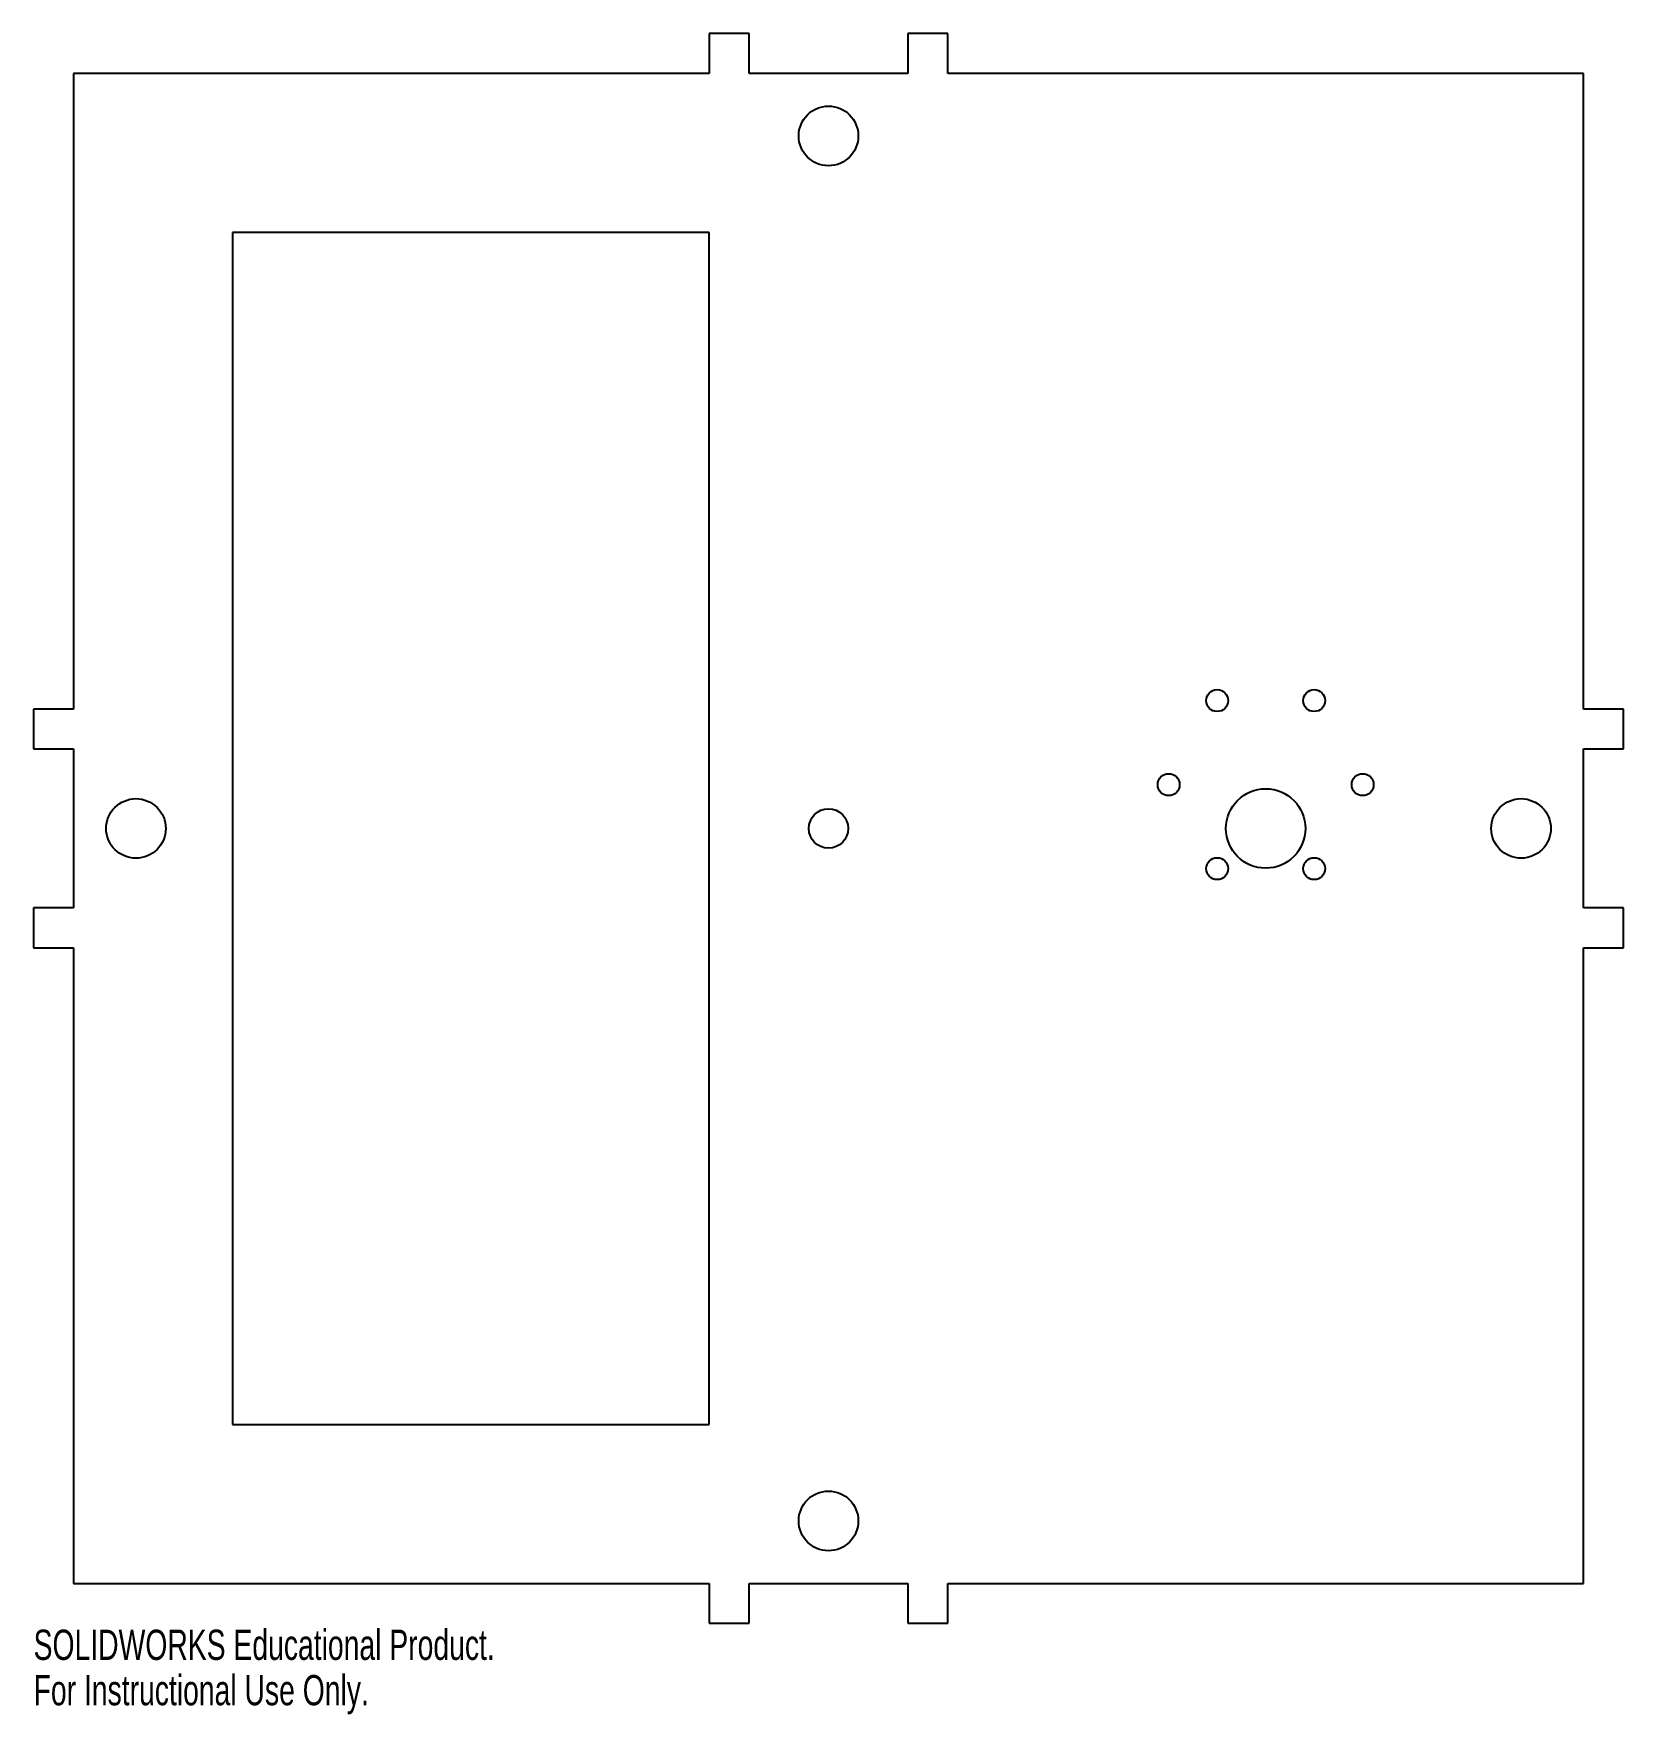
# Model space of a CAD drawing. Header units: millimetres. Extents: x -127 to 127, y -141 to 127.
import ezdxf

# ---------------------------------------------------------------- set-up
doc = ezdxf.new("R2010")
doc.units = ezdxf.units.MM
doc.styles.add('SLDTEXTSTYLE0', font='TXT', dxfattribs={"width": 0.7})

msp = doc.modelspace()

# ---------------------------------------------------------------- linework, layer by layer
at = {"color": 7, "linetype": 'Continuous', "lineweight": 25}
for p, q in [((-12.7, 127.2), (-19.05, 127.2)), ((-19.05, 127.2), (-19.05, 120.85)), ((-12.7, 120.85), (-12.7, 127.2)), ((19.05, 127.2), (12.7, 127.2)), ((12.7, 127.2), (12.7, 120.85)), ((19.05, 120.85), (19.05, 127.2)), ((-19.05, 120.85), (-120.65, 120.85)), ((-120.65, 120.85), (-120.65, 19.25)), ((12.7, 120.85), (-12.7, 120.85)), ((120.65, 120.85), (19.05, 120.85)), ((120.65, 19.25), (120.65, 120.85)), ((-19.05, 95.45), (-95.25, 95.45)), ((-95.25, 95.45), (-95.25, -95.05)), ((-19.05, -95.05), (-19.05, 95.45)), ((-120.65, 19.25), (-127, 19.25)), ((-127, 19.25), (-127, 12.9)), ((127, 19.25), (120.65, 19.25)), ((127, 12.9), (127, 19.25)), ((-127, 12.9), (-120.65, 12.9)), ((-120.65, 12.9), (-120.65, -12.5)), ((120.65, -12.5), (120.65, 12.9)), ((120.65, 12.9), (127, 12.9)), ((-120.65, -12.5), (-127, -12.5)), ((-127, -12.5), (-127, -18.85)), ((127, -12.5), (120.65, -12.5)), ((127, -18.85), (127, -12.5)), ((-127, -18.85), (-120.65, -18.85)), ((-120.65, -18.85), (-120.65, -120.45)), ((120.65, -120.45), (120.65, -18.85)), ((120.65, -18.85), (127, -18.85)), ((-95.25, -95.05), (-19.05, -95.05)), ((-120.65, -120.45), (-19.05, -120.45)), ((-19.05, -120.45), (-19.05, -126.8)), ((-12.7, -126.8), (-12.7, -120.45)), ((-12.7, -120.45), (12.7, -120.45)), ((12.7, -120.45), (12.7, -126.8)), ((19.05, -126.8), (19.05, -120.45)), ((19.05, -120.45), (120.65, -120.45)), ((-19.05, -126.8), (-12.7, -126.8)), ((12.7, -126.8), (19.05, -126.8))]:
    msp.add_line(p, q, dxfattribs=at)
for centre, radius in [((0, 110.85), 4.76), ((62.1, 20.63), 1.75), ((77.6, 20.63), 1.75), ((54.35, 7.2), 1.75), ((85.35, 7.2), 1.75), ((69.85, 0.2), 6.35), ((-110.65, 0.2), 4.76), ((0, 0.2), 3.15), ((110.65, 0.2), 4.76), ((62.1, -6.22), 1.75), ((77.6, -6.22), 1.75), ((0, -110.45), 4.76)]:
    msp.add_circle(centre, radius, dxfattribs=at)

# ---------------------------------------------------------------- texts
at = {"color": 7, "linetype": 'Continuous', "char_height": 4.8336, "attachment_point": 1, "style": 'SLDTEXTSTYLE0'}
for s, insert in [('SOLIDWORKS Educational Product.', (-127, -127.82)), ('For Instructional Use Only.', (-127, -135.07))]:
    msp.add_mtext(s, dxfattribs=dict(at, insert=insert))

doc.saveas('drawing.dxf')
